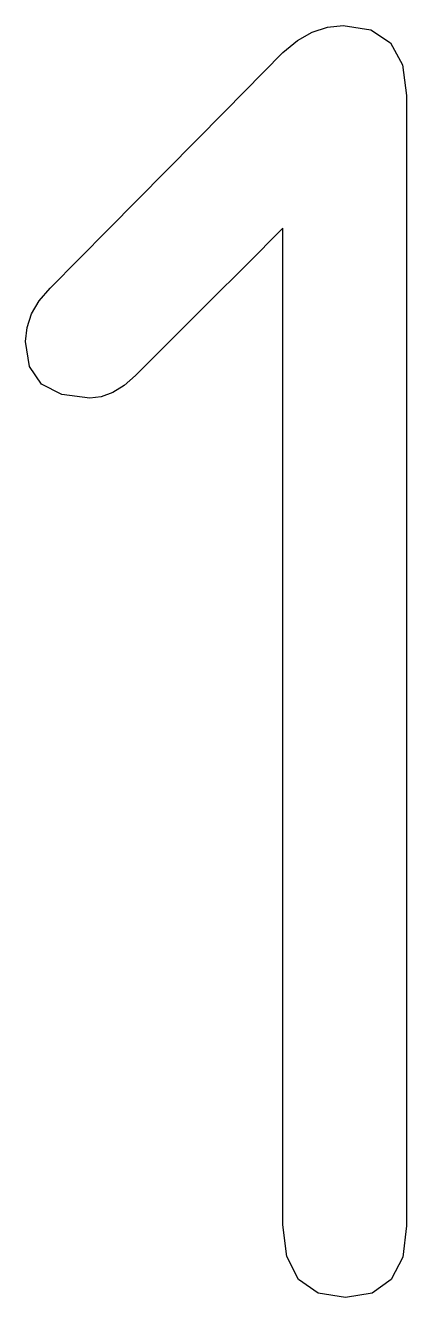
# Model space of a CAD drawing. Extents: x 0 to 1.5, y 0 to 5.
import ezdxf

# ---------------------------------------------------------------- set-up
doc = ezdxf.new("R2010")
doc.units = 0
doc.layers.add('Ebene_1', color=7, linetype='CONTINUOUS')

msp = doc.modelspace()

# ---------------------------------------------------------------- linework, layer by layer
at = {"layer": 'Ebene_1', "color": 7}
msp.add_lwpolyline([(1.009955, 4.89368), (1.067054, 4.940187), (1.125401, 4.97341), (1.184995, 4.993335), (1.245833, 4.999996), (1.354844, 4.982752), (1.43271, 4.931049), (1.479429, 4.844878), (1.495007, 4.724242), (1.495007, 3.613777), (1.495007, 2.503311), (1.495007, 1.392846), (1.495007, 0.28238), (1.48005, 0.158835), (1.435199, 0.070587), (1.360449, 0.017639), (1.255799, 0), (1.148238, 0.017865), (1.071412, 0.071436), (1.025316, 0.160723), (1.009963, 0.285722), (1.00996, 0.53053), (1.00996, 1.264957), (1.00996, 2.489002), (1.009963, 4.202667), (0.865446, 4.058147), (0.720928, 3.913629), (0.576408, 3.769109), (0.43189, 3.624591), (0.38704, 3.585345), (0.342189, 3.557321), (0.297338, 3.5405), (0.252487, 3.534912), (0.142023, 3.548826), (0.063116, 3.590561), (0.015776, 3.660123), (0, 3.757509), (0.006011, 3.812946), (0.024074, 3.866309), (0.054181, 3.917597), (0.096334, 3.966811), (0.324739, 4.198538), (0.553144, 4.430265), (0.78155, 4.661995), (1.009955, 4.893722)], dxfattribs=at)

doc.saveas('drawing.dxf')
